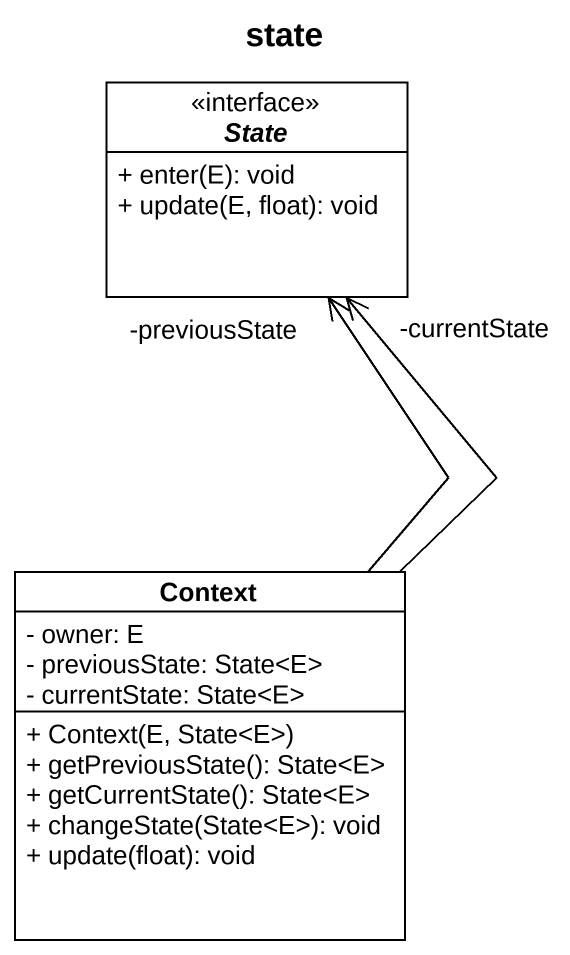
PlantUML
@startuml
title state
hide circle
hide empty members
skinparam classAttributeIconSize 0
interface "State" as State_ <<interface>> {
  + enter(E): void
  + update(E, float): void
}
class Context {
  - owner: E
  - previousState: State<E>
  - currentState: State<E>
  + Context(E, State<E>)
  + getPreviousState(): State<E>
  + getCurrentState(): State<E>
  + changeState(State<E>): void
  + update(float): void
}
Context -up-> "-currentState" State_
Context -up-> "-previousState" State_
@enduml
